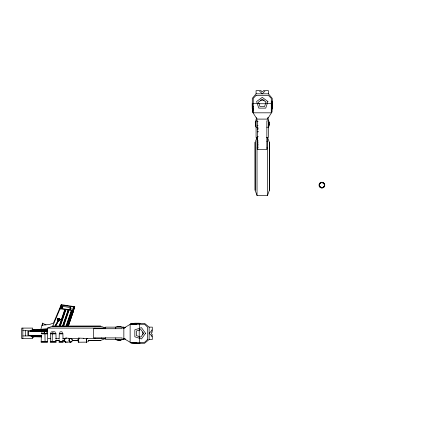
<?xml version="1.0" encoding="UTF-8"?>
<svg xmlns="http://www.w3.org/2000/svg" width="434" height="434" viewBox="0 0 434 434"><rect width="100%" height="100%" fill="white"/><g stroke="black" fill="none" stroke-linecap="round" stroke-linejoin="round"><path stroke-width="0.65" d="M78.359 339.204L78.321 341.124M78.245 340.413L78.342 339.361L78.207 340.912M271.912 104.773L271.977 100.954L271.977 112.021L267.48 119.1L267.865 117.847M69.136 340.717L69.196 339.54L69.825 338.629M41.317 336.594L41.176 341.634L45.082 341.634L44.941 333.817M59.127 339.128L59.268 333.817L62.892 333.817L63.033 339.128M61.655 308.688L61.867 307.597M57.733 318.605L57.554 319.885L57.733 318.605L59.339 318.648L60.239 319.657L59.105 320.536M86.588 338.629L86.529 341.704L86.762 342.133L87.001 341.829M61.53 308.135L62.35 306.144M62.002 308.205L62.821 306.214M62.181 308.232L62.724 306.323L70.525 307.63M69.809 309.377L70.313 307.608L70.709 307.657M69.896 309.388L70.596 307.695M69.993 309.404L70.498 307.635M41.528 336.909L33.423 336.703L33.494 336.399L41.458 336.399M60.576 309.051L61.666 305.178L74.073 307.044L73.151 310.267L60.749 308.4L61.666 305.178M42.51 330.247A51.261 29.262 15.9 0 1 40.839 329.325L42.608 323.135A51.261 29.262 15.9 0 0 45.999 324.963M42.174 325.587L42.608 323.135M52.552 326.596L60.06 308.769L61.243 304.646L74.757 306.675L68.36 325.999M57.722 319.69L57.885 319.12L59.057 319.093L59.811 319.831L59.648 320.401L58.943 320.883L57.749 320.444L57.722 319.69L58.894 319.663L59.648 320.401M57.749 320.444L57.885 319.12M58.894 319.663L59.057 319.093M60.152 319.956L59.339 318.648M58.943 320.883L59.811 319.831M267.653 118.862L268 117.652M59.246 325.869L64.802 309.48L65.919 309.648L60.364 326.037M65.013 309.751L59.469 326.184M60.022 326.222L65.572 309.833M62.404 326.346L68.301 309.773L73.579 310.804L68.301 326.118M62.751 326.162L68.301 309.773M63.31 326.243L68.86 309.854M63.738 325.88L69.077 310.126M65.984 326.222L71.328 310.462L72.445 310.63L67.102 326.39M66.413 325.858L71.539 310.733M66.972 325.945L72.098 310.815M68.301 325.533L74.757 306.675L74.138 307.847M68.453 325.039L69.538 321.876M70.189 319.977L74.757 306.675M257.666 137.35L257.031 137.35L255.132 142.276L255.132 190.309L257.031 195.463L267.48 195.463L269.384 190.309L269.384 142.276L267.48 137.35L266.85 137.35M151.846 336.773L152.296 334.5L151.385 333.903L151.385 332.715L152.296 332.124L151.846 329.851M61.243 304.646L53.474 323.086L49.655 324.415L42.017 325.196M271.977 109.118L272.297 108.478L272.232 98.377L268.434 93.82L268.434 90.652L265.348 90.652L262.255 93.82L259.169 90.652L256.082 90.652L256.082 93.82L252.284 98.377L252.284 106.487L253.234 106.487L252.539 107.285M72.294 310.603L74.073 307.044M70.454 316.538L73.579 310.804M252.854 109.118L252.219 108.478L252.474 108.017M54.858 326.33L58.145 320.335M55.226 326.238L58.644 320.493L55.498 326.184M55.465 325.891L58.286 320.78M71.447 341.829L72.077 340.896M72.18 340.918L71.55 341.829L70.59 342.133L69.565 341.704L69.033 340.712L69.093 339.54L69.722 338.629L70.785 338.325M320.455 183.121L319.549 184.369L319.549 185.915L320.455 187.162L321.925 187.64L323.395 187.162L324.301 185.915M47.431 330.225L33.494 330.225L33.423 329.916L47.485 329.71M253.234 109.65L252.539 110.144M88.59 340.934L87.874 341.846M83.936 338.303L79.01 338.119L78.549 340.695L78.934 342.22L86.572 342.128L86.892 341.78M33.581 336.909L33.494 336.399M135.603 323.525L135.408 323.27L135.663 323.905L136.466 324.285L136.466 323.335L144.571 323.335L149.128 327.133L152.296 327.133L152.296 330.225L149.128 333.312L152.296 336.399L152.296 339.486L149.128 339.486L144.571 343.283L136.466 343.283L136.466 342.334L135.663 343.034M41.599 332.493L42.348 331.885M43.986 332.493L44.729 331.885M50.74 332.493L51.755 331.766L53.056 331.885M52.595 332.493C53.328 331.478 54.923 331.478 55.655 332.493M59.55 332.493C60.283 331.478 61.878 331.478 62.61 332.493M133.298 342.334L132.804 343.034M123.484 327.133L123.484 328.088L123.847 328.088L130.932 323.905L136.2 323.726L130.932 323.905L130.932 323.59L136.791 323.59M59.187 320.232L60.239 319.657M140.149 323.59L139.509 323.27L134.469 323.27L133.829 323.905M133.829 342.714L134.469 343.348L139.509 343.348L140.149 343.034M65.979 305.357L67.096 305.525M72.505 306.339L73.623 306.507M105.598 337.902L105.598 338.536L100.672 340.435L88.118 340.435M50.398 338.536L47.485 338.536L47.485 328.088L52.644 326.184L100.672 326.184L105.598 328.088L105.598 328.717M66.109 337.999L65.019 338.341L64.303 339.377L64.232 340.723L64.84 341.851L65.892 342.334M66.375 337.999L65.284 338.341L64.563 339.383L64.498 340.723L65.105 341.851L66.152 342.339M69.793 338.672L70.726 338.384L71.615 338.797M70.487 342.128L71.464 341.78M123.847 328.088L125.106 327.708M123.484 328.088L125.296 327.567M40.839 329.325L47.203 328.668M33.494 330.225L33.581 329.71M43.259 331.272L47.263 331.191M30.63 331.272L47.556 331.039M259.885 90.652L261.073 90.652L261.664 91.569L262.852 91.569L263.443 90.652L264.632 90.652M256.082 93.82L268.434 93.82M260.324 100.151L264.192 100.151M252.284 103.319L258.892 103.319M265.624 103.319L272.232 103.319M258.935 103.737L265.581 103.737M272.232 106.487L271.283 106.487L271.977 107.285M252.539 107.54L252.854 107.54M252.539 108.473L252.854 108.473M271.662 108.473L271.977 108.473M252.539 108.538L252.854 108.538M271.662 108.538L271.977 108.538M252.539 108.912L252.854 108.912M252.539 109.26L252.854 109.26M271.662 109.26L271.977 109.26M271.977 110.144L271.283 109.65M252.539 110.486L252.854 110.496M252.539 111.815L252.854 111.815M271.662 111.815L271.977 111.815M257.031 119.1L252.539 112.021L252.539 105.956M256.082 120.864L257.666 120.864L257.666 149.551L266.85 149.551L266.85 120.864L268.434 120.864M257.666 121.477L258.067 121.477M268.727 124.406L269.08 124.406M255.431 125.339L255.268 122.225M257.666 125.345L258.067 125.345M269.08 125.339L269.248 122.225M255.789 126.158L255.431 126.158L255.431 121.563M256.082 127.2L257.666 127.2M266.85 127.2L268.434 127.2M257.666 127.808L258.067 127.808M257.666 128.263L258.067 128.263M257.666 128.79L258.067 128.79M257.666 129.299L258.067 129.299M257.666 131.556L258.067 131.556M257.666 131.654L258.067 131.654M257.666 131.925L258.067 131.925M257.666 136.737L258.067 136.737M257.666 136.791L258.067 136.791M257.14 137.453L256.082 137.453L256.082 119.1L268.434 119.1L268.434 137.453L266.85 137.399M257.666 140.806L258.067 140.806M257.031 141.332L257.666 141.332M266.85 141.332L267.48 141.332M269.384 142.298L269.384 190.233M257.666 143.768L258.067 143.768M257.666 144.658L258.067 144.658M257.666 144.826L258.067 144.842M257.666 145.612L258.067 145.612M257.666 146.703L258.067 146.703M257.666 147.31L258.067 147.31M257.666 147.712L258.067 147.712M257.031 147.967L257.666 147.967M266.85 147.967L267.48 147.967M257.666 148.938L258.067 148.938M255.132 190.233L255.078 142.281M134.469 323.27L139.509 323.27M130.932 323.905L136.791 323.905M100.666 326.129L52.715 326.184M120.723 326.319L117.609 326.487M121.384 326.487L116.789 326.487L116.675 326.84M47.485 328.088L105.598 328.088M33.96 329.596L31.997 329.596L31.997 330.317M33.423 329.916L47.604 329.889M31.704 330.317L33.32 330.317M47.686 330.41L30.852 330.41L30.852 330.985M22.85 330.697L47.686 330.697M47.263 331.272L27.906 331.272L27.906 335.352L41.268 335.352M41.317 333.632L47.328 333.632M50.458 333.632L55.937 333.632M59.268 333.632L62.892 333.632M41.371 333.735L47.273 333.735M50.512 333.735L52.27 333.735M52.368 333.735L55.883 333.735M59.322 333.735L62.838 333.735M41.317 333.817L47.328 333.817M22.85 335.921L41.626 335.921M41.626 336.209L30.852 336.209L30.852 335.634M31.704 336.301L33.32 336.301M33.423 336.703L41.664 336.73M33.96 337.023L31.997 337.023L31.997 336.301M55.568 338.536L59.013 338.536M62.859 338.536L65.567 338.536M68.74 338.536L77.567 338.536M83.23 338.536L105.598 338.536M123.484 339.486L123.484 338.536L125.106 338.916M116.675 339.779L116.789 340.137L121.384 340.137M120.723 340.299L117.609 340.137M55.563 340.435L59.36 340.435M62.686 340.435L64.699 340.435M72.527 340.435L78.467 340.435M55.666 340.495L59.469 340.495M78.467 340.495L72.766 340.435M45.516 341.634L47.469 341.634L47.469 339.128M56.078 341.634L50.317 341.634L50.458 333.817L55.937 333.817L56.078 339.128M59.127 341.634L63.033 341.634M41.062 341.797L45.196 341.797M45.516 341.797L47.583 341.797M50.203 341.797L56.192 341.797M59.013 341.797L63.147 341.797M41.062 342.285L47.583 342.285M50.203 342.285L56.192 342.285M59.013 342.285L63.147 342.285M123.847 338.536L130.932 342.714L136.791 342.714M136.791 343.034L130.932 343.034L130.932 342.714L136.2 342.865M134.469 343.348L139.509 343.348M30.63 335.352L41.463 335.498M67.606 342.236L65.252 341.759L64.682 340.695L64.747 339.426L65.425 338.444L66.456 338.119L69.18 338.303M57.646 318.903L59.252 318.947M130.932 342.714L136.2 342.898M60.06 308.769L67.959 309.957M123.484 338.536L125.296 339.052M321.925 182.643L323.395 183.121L324.301 184.369M70.682 338.325L71.708 338.753L72.239 339.741M133.298 324.285L132.804 323.59M46.302 331.885L47.046 332.493M43.915 331.885L44.659 332.493M272.297 108.478L272.297 103.444L271.977 102.798M252.474 103.905L252.219 103.444L252.219 108.478M71.756 308.102L72.196 308.921M87.06 338.753L86.833 338.325L86.333 339.562L86.654 342.073M86.946 338.797L86.648 338.325L86.241 339.54L86.572 342.128M79.118 338.487L78.858 337.999L78.391 339.383L78.771 342.339M78.641 338.482L78.38 337.999L77.914 339.377L78.299 342.334M71.605 338.753L72.136 339.757M69.125 340.701L69.668 341.704M256.516 117.652L256.863 118.862M70.172 341.65L70.243 342.334A51.261 29.262 15.9 0 1 67.633 341.9M252.81 110.703L252.648 106.091L252.794 110.041M271.662 106.015L271.662 112.021M269.08 121.563L269.08 126.158L268.727 126.278M267.48 137.35L267.48 195.463M257.031 137.35L257.031 195.463M255.789 120.967L255.789 122.247M255.789 124.987L255.789 126.278M252.854 106.015L252.854 112.021M149.128 327.133L149.128 339.486M142.797 332.021L142.797 334.598M139.629 323.335L139.629 329.943M139.629 336.675L139.629 343.283M139.211 329.325L139.211 337.294M135.408 323.59L135.408 323.905M135.408 342.714L135.408 343.034M134.475 323.59L134.475 323.905M134.475 342.714L134.475 343.034M134.415 323.59L134.415 323.905M134.415 342.714L134.415 343.034M134.035 323.59L134.035 323.905M134.035 342.714L134.035 343.034M133.688 323.59L133.688 323.905M133.688 342.714L133.688 343.034M132.451 323.59L132.462 323.905M132.451 342.714L132.462 343.034M131.139 323.59L131.139 323.905M131.139 342.714L131.139 343.034M122.084 327.133L122.084 328.717L93.402 328.717L93.402 337.902L122.084 337.902L122.084 339.486M115.753 327.133L115.753 328.717M115.753 337.902L115.753 339.486M105.549 328.717L105.5 327.133L123.847 327.133L123.847 339.486L105.5 339.486L105.5 337.902M101.616 328.088L101.616 328.717M101.616 337.902L101.616 338.536M100.617 340.435L88.916 340.435M94.986 328.088L94.986 328.717M94.986 337.902L94.986 338.536M64.216 340.435L63.266 340.435M52.313 333.817L52.172 341.634M33.212 329.596L33.212 330.317M33.212 336.301L33.212 337.023M32.664 329.39L32.664 328.088L21.7 328.088L21.7 338.536L32.664 338.536L32.664 337.229M28.704 331.272L28.704 335.352M25.302 330.697L25.302 335.921M22.85 328.088L22.85 338.536M65.008 341.384A51.261 29.262 15.9 0 1 62.387 340.782M61.747 308.156L61.807 308.731L61.747 308.156M266.02 102.093L264.583 106.52L259.933 106.52L258.496 102.093L262.255 99.359L266.02 102.093M267.903 101.485L265.749 108.12L258.767 108.12L256.613 101.485L262.255 97.379L267.903 101.485M143.589 333.312L140.855 337.077L136.428 335.634L136.428 330.985L140.855 329.547L143.589 333.312M145.569 333.312L141.468 338.954L134.828 336.8L134.828 329.818L141.468 327.665L145.569 333.312M320.2 182.768L319.131 184.233L319.131 186.05L320.2 187.515L321.925 188.079L323.65 187.515L324.719 186.05L324.719 184.233L323.65 182.768L321.925 182.204L320.2 182.768M320.292 182.898L319.283 184.282L319.283 185.996L320.292 187.385L321.925 187.917L323.558 187.385L324.561 185.996L324.561 184.282L323.558 182.898L321.925 182.367L320.292 182.898M320.411 183.056L319.478 184.347L319.478 185.936L320.411 187.222L321.925 187.716L323.439 187.222L324.372 185.936L324.372 184.347L323.439 183.056L321.925 182.568L320.411 183.056M256.082 95.404L253.234 98.377L253.234 112.818L271.283 112.818L271.283 98.377L268.434 95.404L256.082 95.404M147.549 339.486L144.571 342.334L130.129 342.334L130.129 324.285L144.571 324.285L147.549 327.133L147.549 339.486M258.067 142.07L257.666 142.07L258.067 142.097"/></g></svg>
